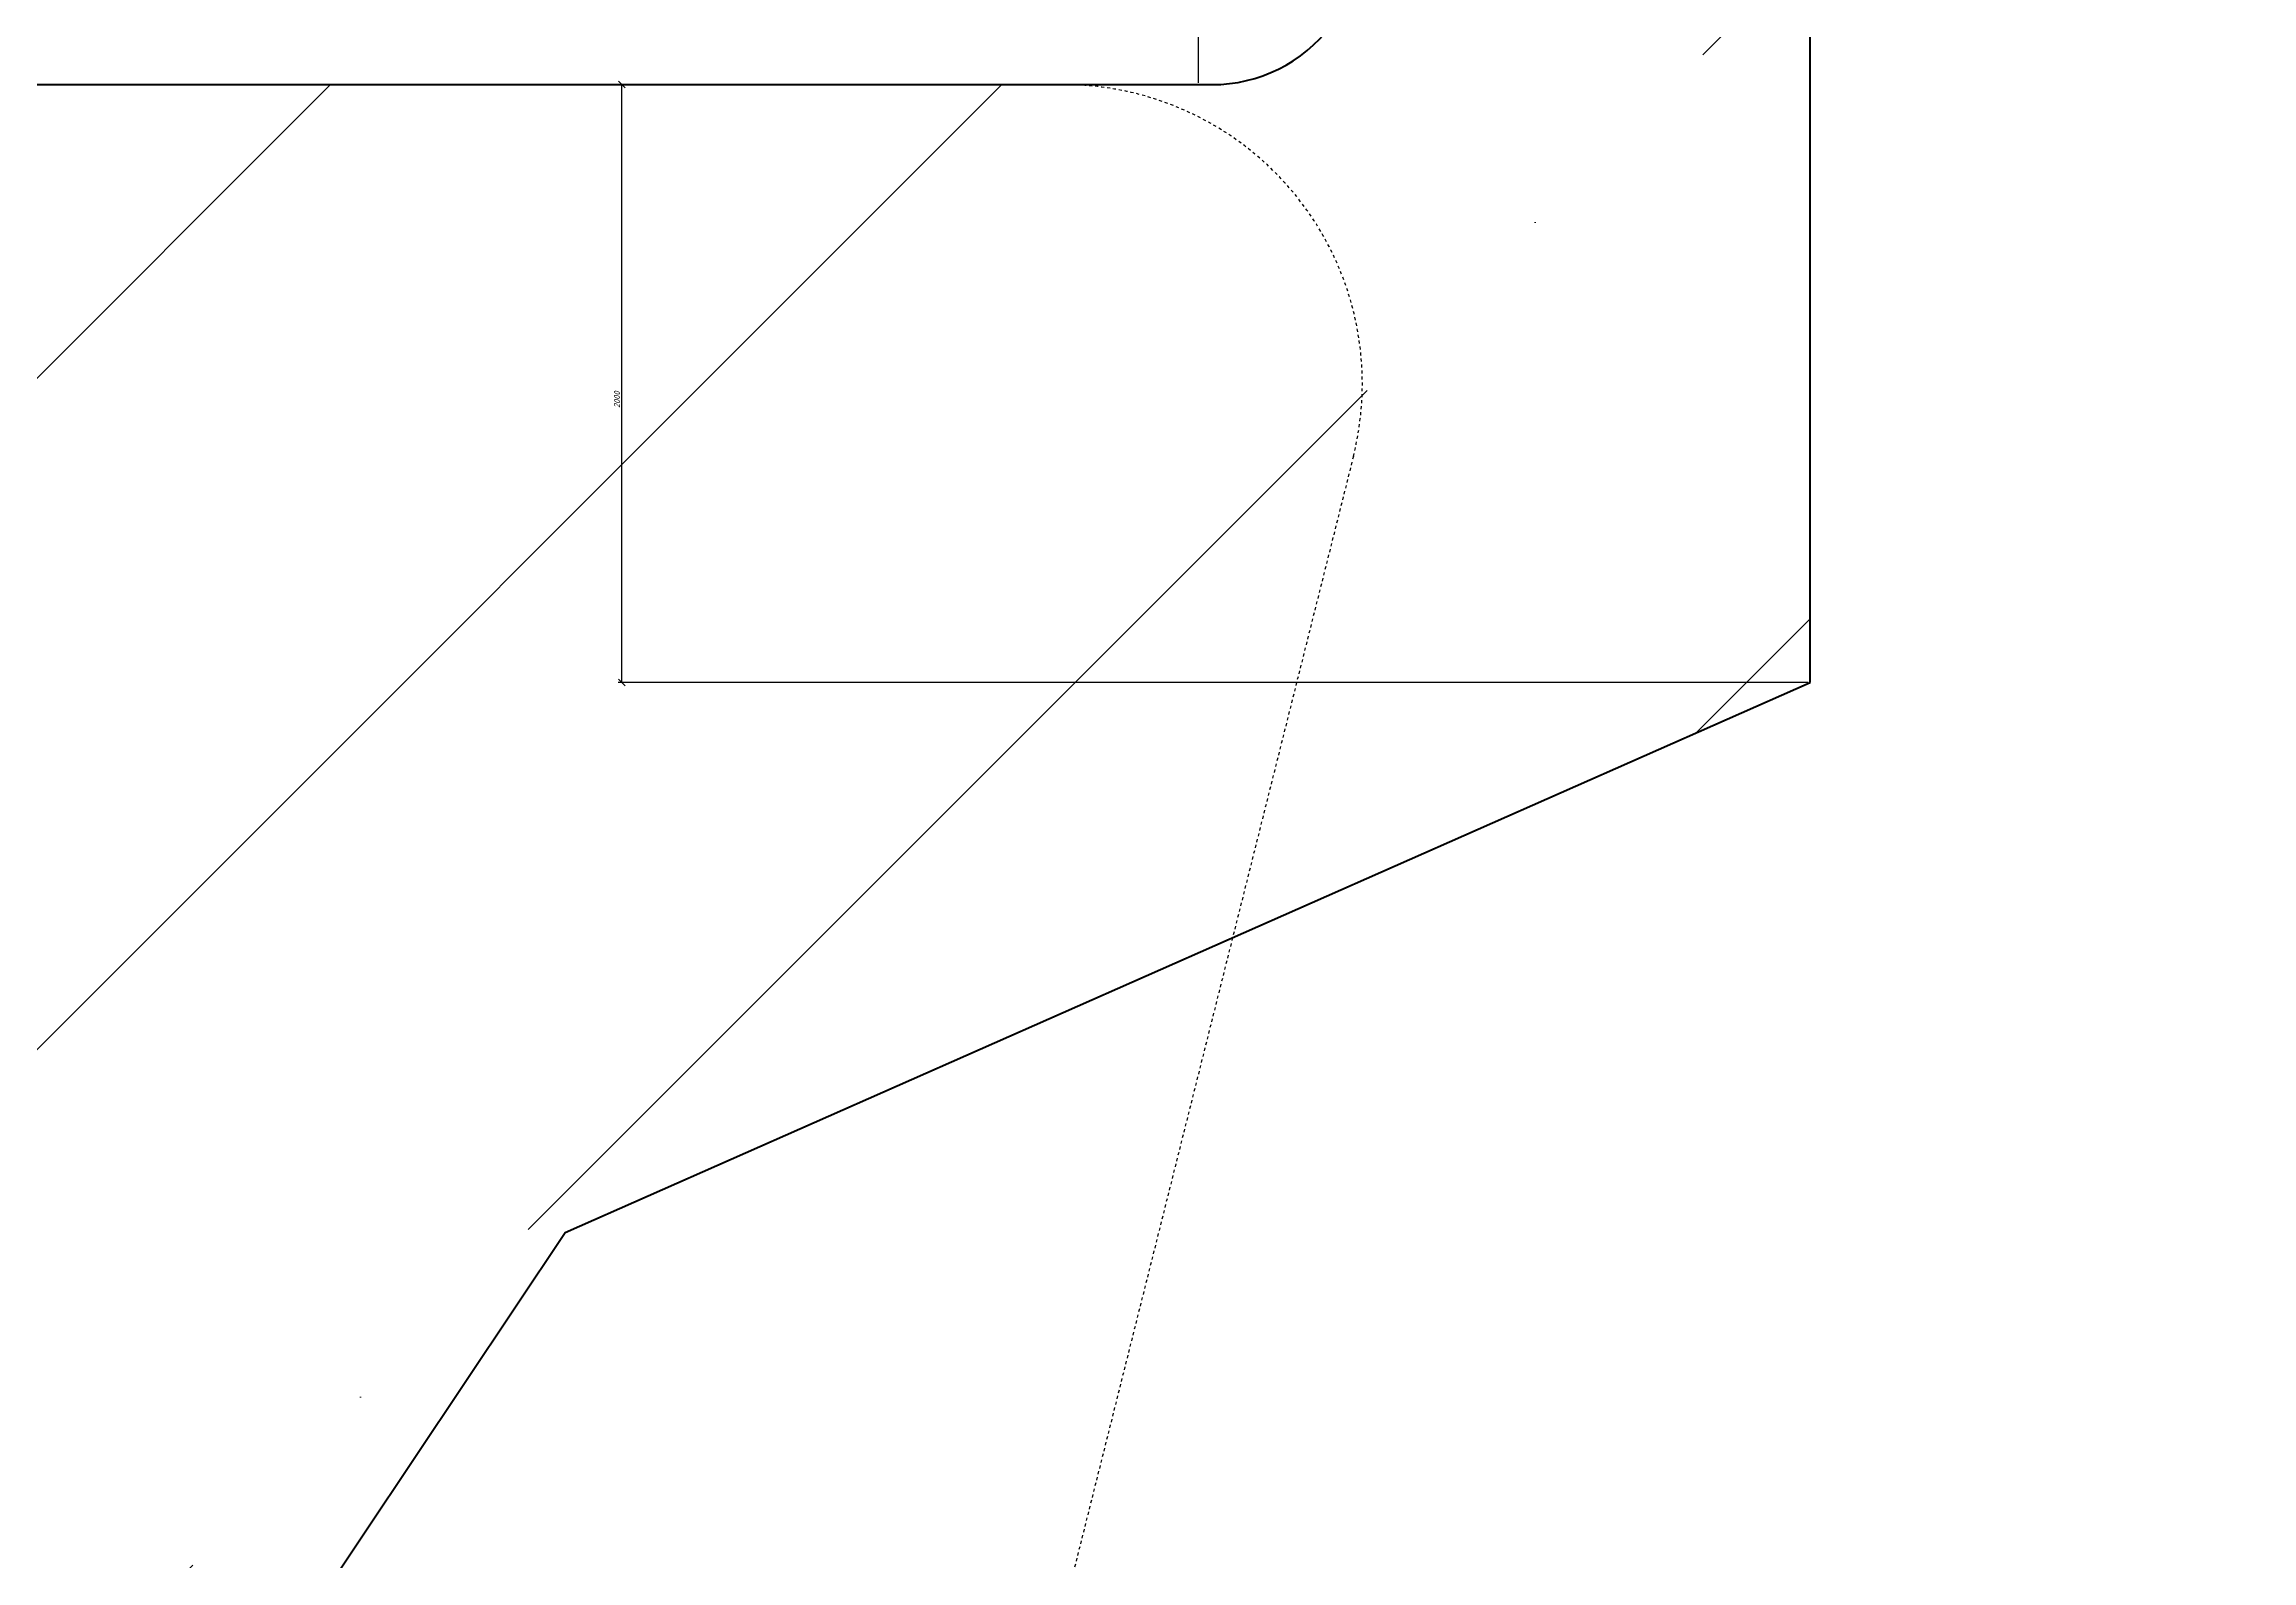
# Model space of a CAD drawing. Header units: millimetres. Extents: x -10163 to 1081624, y -5450 to 417560.
# Drawn here: x 388068 to 388806, y 38571 to 39078 of the extents above; entities that cross this region are included whole.
import ezdxf

# ---------------------------------------------------------------- set-up
doc = ezdxf.new("R2010")
doc.units = ezdxf.units.MM
doc.header["$PDMODE"] = 35
doc.linetypes.add('JIS_02_1.0', pattern=[2, 1, -1])
doc.styles.add('2', font='isocpeui.ttf', dxfattribs={"height": 2})
doc.dimstyles.new('Узлы', dxfattribs={"dimtxt": 2.5, "dimasz": 2.25, "dimexe": 1.25, "dimexo": 0.625, "dimtad": 1, "dimdec": 0, "dimlfac": 10, "dimtxsty": '2', "dimblk": 'OBLIQUE', "dimcen": 2.5, "dimadec": 0, "dimazin": 0, "dimtfac": 1, "dimtdec": 0, "dimtmove": 0, "dimatfit": 3, "dimldrblk": 'OBLIQUE', "dimfxl": 1.25, "dimarcsym": 0})
pattern_1 = [(45, (334797.16, 16455.45), (-224.5064, 224.5064), []), (45, (335021.66, 16455.45), (-224.5064, 224.5064), [396.875, -79.375, 0, -79.375])]

# ---------------------------------------------------------------- blocks, each defined once
blk = doc.blocks.new('_Oblique')
at = {"color": 0, "linetype": 'ByBlock', "lineweight": -2}
blk.add_line((-0.5, -0.5), (0.5, 0.5), dxfattribs=at)
blk = doc.blocks.new('*D1001')
at = {"color": 0, "lineweight": -2, "transparency": 16777216}
for p, q in [((388602.88, 39844.7), (387810.02, 39844.7)), ((387811.27, 39064.7), (387811.27, 39844.7)), ((387981.62, 39064.7), (387810.02, 39064.7))]:
    blk.add_line(p, q, dxfattribs=at)
at = {"layer": 'Defpoints', "color": 0, "transparency": 16777216}
for p in [(387811.27, 39844.7), (388603.5, 39844.7), (387982.24, 39064.7)]:
    blk.add_point(p, dxfattribs=at)
at = {"color": 0, "lineweight": -2, "transparency": 16777216, "xscale": 2.25, "yscale": 2.25, "zscale": 2.25}
for p, rotation in [((387811.27, 39844.7), 90), ((387811.27, 39064.7), 270)]:
    blk.add_blockref('_Oblique', p, dxfattribs=dict(at, rotation=rotation))
at = {"color": 0, "lineweight": 13, "transparency": 16777216, "insert": (387809.64, 39593.26), "char_height": 2, "attachment_point": 5, "rotation": 90, "style": '2'}
blk.add_mtext('7800', dxfattribs=at)
blk = doc.blocks.new('*D1002')
at = {"color": 0, "lineweight": -2, "transparency": 16777216}
for p, q in [((387354.11, 39065.32), (387354.11, 40268.48)), ((387354.11, 40267.23), (388454.11, 40267.23)), ((388454.11, 39065.32), (388454.11, 40268.48))]:
    blk.add_line(p, q, dxfattribs=at)
at = {"layer": 'Defpoints', "color": 0, "transparency": 16777216}
for p in [(388454.11, 40267.23), (387354.11, 39064.7), (388454.11, 39064.7)]:
    blk.add_point(p, dxfattribs=at)
at = {"color": 0, "lineweight": -2, "transparency": 16777216, "xscale": 2.25, "yscale": 2.25, "zscale": 2.25, "rotation": 180}
blk.add_blockref('_Oblique', (387354.11, 40267.23), dxfattribs=at)
at = {"color": 0, "lineweight": -2, "transparency": 16777216, "xscale": 2.25, "yscale": 2.25, "zscale": 2.25}
blk.add_blockref('_Oblique', (388454.11, 40267.23), dxfattribs=at)
at = {"color": 0, "lineweight": 13, "transparency": 16777216, "insert": (387904.11, 40268.86), "char_height": 2, "attachment_point": 5, "style": '2'}
blk.add_mtext('11000', dxfattribs=at)
blk = doc.blocks.new('*D1011')
at = {"color": 0, "lineweight": -2, "transparency": 16777216}
for p, q in [((388453.48, 39064.7), (388259.94, 39064.7)), ((388261.19, 38864.7), (388261.19, 39064.7)), ((388658.01, 38864.7), (388259.94, 38864.7))]:
    blk.add_line(p, q, dxfattribs=at)
at = {"layer": 'Defpoints', "color": 0, "transparency": 16777216}
for p in [(388261.19, 39064.7), (388454.11, 39064.7), (388658.64, 38864.7)]:
    blk.add_point(p, dxfattribs=at)
at = {"color": 0, "lineweight": -2, "transparency": 16777216, "xscale": 2.25, "yscale": 2.25, "zscale": 2.25}
for p, rotation in [((388261.19, 39064.7), 90), ((388261.19, 38864.7), 270)]:
    blk.add_blockref('_Oblique', p, dxfattribs=dict(at, rotation=rotation))
at = {"color": 0, "lineweight": 13, "transparency": 16777216, "insert": (388259.57, 38959.32), "char_height": 2, "attachment_point": 5, "rotation": 90, "style": '2'}
blk.add_mtext('2000', dxfattribs=at)

msp = doc.modelspace()

# ---------------------------------------------------------------- hatches: boundary and pattern name
at = {"lineweight": 13}
h = msp.add_hatch(dxfattribs=at)
h.set_pattern_fill('ANSI35', color=256, scale=50, style=0)
h.set_pattern_definition(pattern_1)
edge = h.paths.add_edge_path()
edge.add_line((390330.239, 40424.69), (390330.239, 40624.684))
edge.add_line((390330.239, 40624.684), (389954.107, 40624.684))
edge.add_arc((389955.159, 40524.69), 100, 90.603041, 194.089216)
edge.add_line((389858.168, 40500.347), (390006.847, 39907.956))
edge.add_arc((389958.639, 39894.69), 50, -90, 15.386077, ccw=False)
edge.add_line((389958.639, 39844.69), (388454.107, 39844.69))
edge.add_arc((388455.159, 39744.695), 100, 90.603041, 194.089216)
edge.add_line((388358.168, 39720.352), (388506.847, 39127.961))
edge.add_arc((388458.639, 39114.695), 50, -90, 15.386077, ccw=False)
edge.add_line((388458.639, 39064.695), (388408.867, 39064.695))
edge.add_arc((388408.867, 38964.695), 100, -14.089216, 90, ccw=False)
edge.add_line((388505.859, 38940.352), (388465.448, 38779.344))
edge.add_line((388465.448, 38779.344), (388658.639, 38864.695))
edge.add_line((388658.639, 38864.695), (388658.639, 39644.695))
edge.add_line((388658.639, 39644.695), (390158.639, 39644.695))
edge.add_line((390158.639, 39644.695), (390158.639, 40424.69))
edge.add_line((390158.639, 40424.69), (390330.239, 40424.69))
h = msp.add_hatch(dxfattribs=at)
h.set_pattern_fill('ANSI35', color=256, scale=50, style=0)
h.set_pattern_definition(pattern_1)
edge = h.paths.add_edge_path()
edge.add_line((387404.107, 38589.695), (387354.107, 38589.695))
edge.add_line((387354.107, 38589.695), (387354.107, 38064.695))
edge.add_line((387354.107, 38064.695), (387710.97, 37886.264))
edge.add_line((387710.97, 37886.264), (388242.201, 38680.713))
edge.add_line((388242.201, 38680.713), (388465.448, 38779.344))
edge.add_line((388465.448, 38779.344), (388505.859, 38940.352))
edge.add_arc((388408.867, 38964.695), 100, 345.910784, 450)
edge.add_line((388408.867, 39064.695), (387354.107, 39064.695))
edge.add_line((387354.107, 39064.695), (387354.107, 38989.695))
edge.add_line((387354.107, 38989.695), (387404.107, 38989.695))
edge.add_line((387404.107, 38989.695), (387404.107, 38589.695))
h.paths.add_polyline_path([(387254.107, 38989.695), (387304.107, 38989.695), (387304.107, 39064.695), (385017.228, 39064.695), (385017.228, 38715.693), (386735.942, 38714.943), (386860.97, 37586.264), (387660.97, 37586.264), (387660.97, 37886.264), (387304.107, 38064.695), (387304.107, 38589.695), (387254.107, 38589.695)])

# ---------------------------------------------------------------- linework, layer by layer
at = {"lineweight": 50}
for p, q in [((388658.639, 38864.695), (388658.639, 39644.695)), ((387354.107, 39064.695), (388458.639, 39064.695)), ((388242.201, 38680.713), (388658.639, 38864.695)), ((387710.97, 37886.264), (388242.201, 38680.713))]:
    msp.add_line(p, q, dxfattribs=at)
at = {"linetype": 'JIS_02_1.0', "lineweight": 30}
msp.add_line((388505.859, 38940.352), (388357.115, 38347.707), dxfattribs=at)
at = {"lineweight": 50}
msp.add_arc((388458.639, 39114.695), 50, 270, 15.326183, dxfattribs=at)
at = {"linetype": 'JIS_02_1.0', "lineweight": 30}
msp.add_arc((388408.867, 38964.695), 100, 345.910784, 90, dxfattribs=at)

# ---------------------------------------------------------------- dimensions: what is measured, and where the dimension line sits
at = {"lineweight": 13}
dim = msp.add_linear_dim(base=(388454.107, 40267.231), p1=(387354.107, 39064.695), p2=(388454.107, 39064.695), dimstyle='Узлы', dxfattribs=at)
dim.commit()
dim.dimension.update_dxf_attribs({"geometry": '*D1002', "text_midpoint": (387904.107, 40267.231), "dimtype": 160})
for base, p1, p2, picture, middle in [((387811.273, 39844.695), (387982.244, 39064.695), (388603.503, 39844.695), '*D1001', (387811.273, 39593.257)), ((388261.193, 39064.695), (388658.639, 38864.695), (388454.107, 39064.695), '*D1011', (388261.193, 38959.323))]:
    dim = msp.add_linear_dim(base=base, p1=p1, p2=p2, angle=90, dimstyle='Узлы', dxfattribs=at)
    dim.commit()
    dim.dimension.update_dxf_attribs({"geometry": picture, "text_midpoint": middle, "dimtype": 160})

doc.saveas('drawing.dxf')
